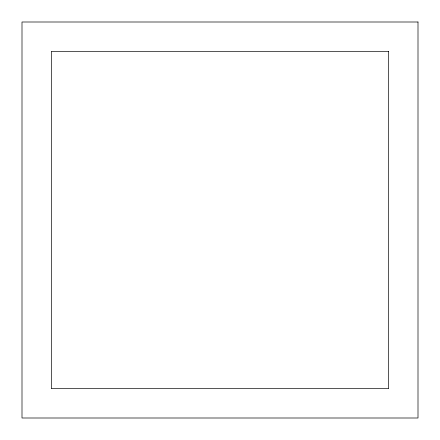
<?xml version="1.0" encoding="UTF-8"?>
<svg xmlns="http://www.w3.org/2000/svg" width="440" height="440" viewBox="0 0 440 440"><rect width="100%" height="100%" fill="white"/><g stroke="black" fill="none" stroke-linecap="round" stroke-linejoin="round"><path stroke-width="0.66" d="M418 22L22 22L22 418L418 418L418 22M388.668 51.332L51.332 51.332L51.332 388.668L388.668 388.668L388.668 51.332"/></g></svg>
